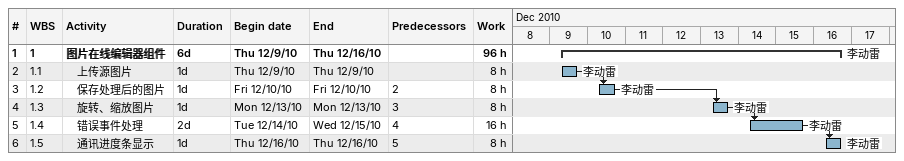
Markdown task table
| ID | WBS | Task | Duration | Start | Finish | Predecessors | Resources | Work (h) |
|---|---|---|---|---|---|---|---|---|
| 1 | 1 | **图片在线编辑器组件** | 6d | 2010-12-09 | 2010-12-16 |  | 李动雷 | 96 |
| 2 | 1.1 | 上传源图片 | 1d | 2010-12-09 | 2010-12-09 |  | 李动雷 | 8 |
| 3 | 1.2 | 保存处理后的图片 | 1d | 2010-12-10 | 2010-12-10 | 2 | 李动雷 | 8 |
| 4 | 1.3 | 旋转、缩放图片 | 1d | 2010-12-13 | 2010-12-13 | 3 | 李动雷 | 8 |
| 5 | 1.4 | 错误事件处理 | 2d | 2010-12-14 | 2010-12-15 | 4 | 李动雷 | 16 |
| 6 | 1.5 | 通讯进度条显示 | 1d | 2010-12-16 | 2010-12-16 | 5 | 李动雷 | 8 |
